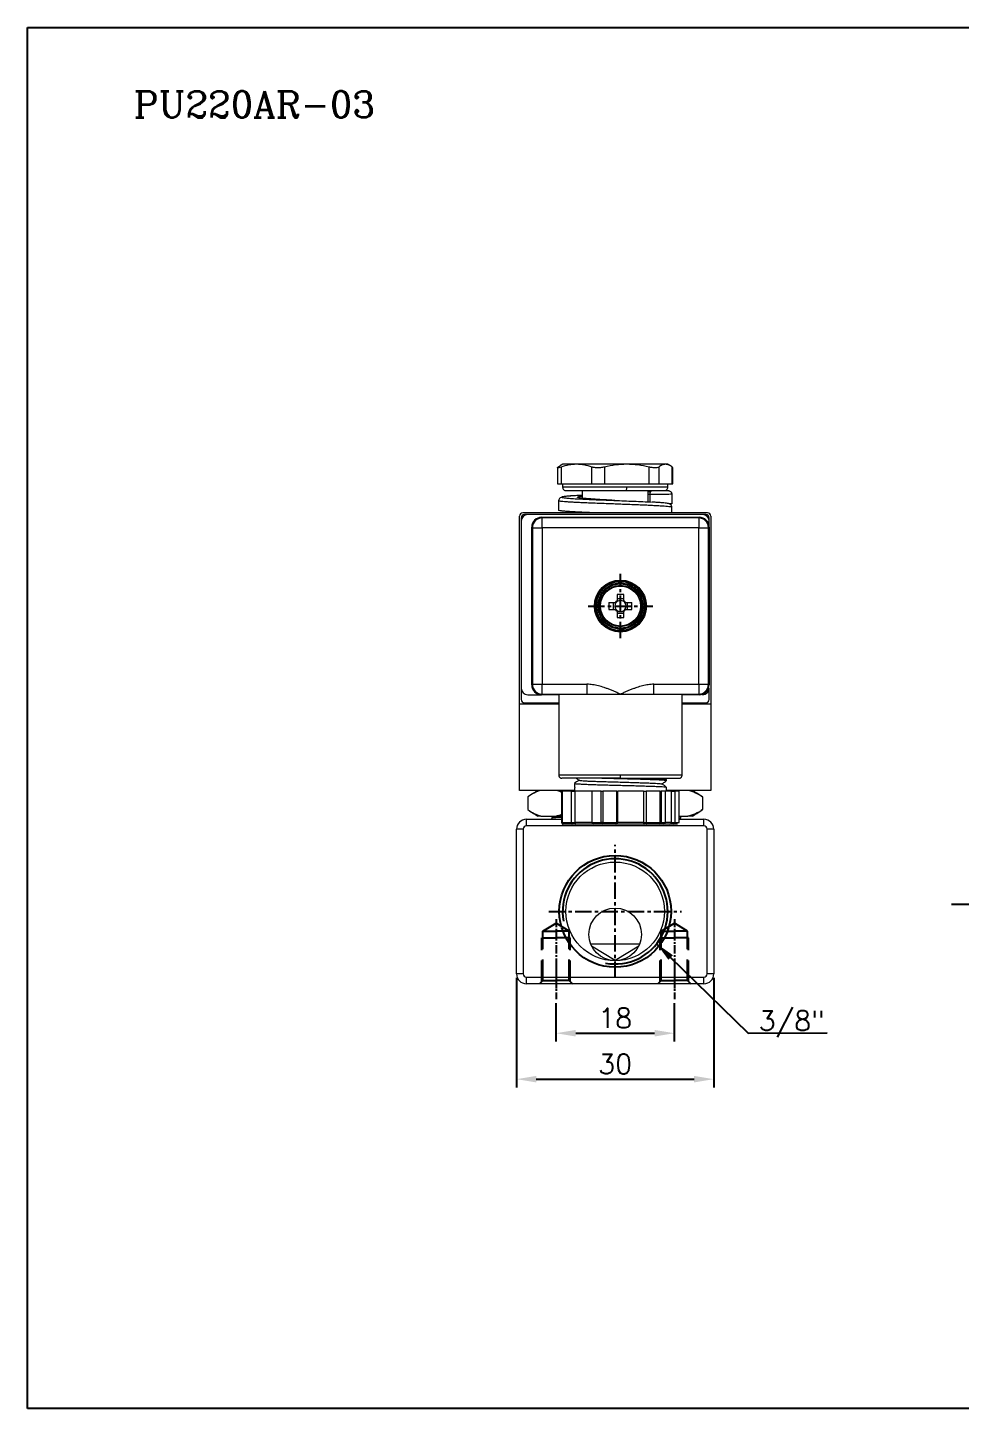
# Model space of a CAD drawing. Extents: x 43 to 657, y -277 to 163.
# Drawn here: x 43 to 184.9, y -277.1 to -67.1 of the extents above; entities that cross this region are included whole.
import ezdxf

# ---------------------------------------------------------------- set-up
doc = ezdxf.new("R2010")
doc.units = 0
doc.linetypes.add('CENTERX2', pattern=[4, 2.5, -0.5, 0.5, -0.5])
doc.linetypes.add('HIDDEN', pattern=[9.525, 6.35, -3.175])
doc.layers.get('0').update_dxf_attribs({"color": 254, "linetype": 'CONTINUOUS'})
doc.layers.get('Defpoints').update_dxf_attribs({"linetype": 'CONTINUOUS'})
for name, color, linetype in [('CENTER', 1, 'CENTERX2'), ('DIM', 6, 'CONTINUOUS'), ('HID', 3, 'HIDDEN'), ('LIN', 7, 'CONTINUOUS'), ('S', 5, 'HIDDEN')]:
    doc.layers.add(name, color=color, linetype=linetype)
doc.layers.add('框', color=2, linetype='CONTINUOUS', plot=False)
doc.styles.add('CHINA', font='romanc.shx', dxfattribs={"bigfont": 'chineset.shx'})
doc.styles.add('STYLE1', font='txt.shx', dxfattribs={"bigfont": 'chineset.shx'})
doc.dimstyles.new('S1', dxfattribs={"dimscale": 0, "dimtxt": 3, "dimasz": 3, "dimexe": 1.25, "dimexo": 0.625, "dimgap": 0.8, "dimtad": 1, "dimdsep": 46, "dimtxsty": 'STYLE1', "dimcen": 3, "dimclrd": 256, "dimclre": 256, "dimclrt": 4, "dimadec": 0, "dimazin": 0, "dimtfac": 1, "dimtmove": 0, "dimatfit": 3, "dimfxl": 0, "dimtolj": 1, "dimtzin": 0, "dimarcsym": 0})

# ---------------------------------------------------------------- blocks, each defined once
blk = doc.blocks.new('標準圖面說明')
at = {"layer": '框', "ltscale": 0.5}
for p, q in [((-377.02, 162.93), (-80.02, 162.93)), ((-377.02, -47.07), (-377.02, 162.93)), ((-80.02, -47.07), (-377.02, -47.07))]:
    blk.add_line(p, q, dxfattribs=at)
blk = doc.blocks.new('PU220AR-03')
at = {"color": 7, "linetype": 'Continuous', "lineweight": 15}
for p, q in [((81.13, 143.17), (81.13, 140.59)), ((83.49, 143.59), (81.36, 143.59)), ((91.13, 143.59), (83.49, 143.59)), ((85.84, 140.59), (85.84, 143.17)), ((87.75, 143.17), (87.75, 140.59)), ((97.02, 143.59), (91.13, 143.59)), ((94.52, 140.59), (94.52, 143.17)), ((95.99, 143.17), (95.99, 140.59)), ((97.38, 143.59), (97.02, 143.59)), ((98.05, 140.59), (98.05, 143.17)), ((80.6, 140.59), (81.13, 140.59)), ((81.13, 140.59), (85.84, 140.59)), ((91.13, 140.09), (81.37, 140.09)), ((85.84, 140.59), (87.75, 140.59)), ((87.75, 140.59), (94.52, 140.59)), ((97.37, 140.09), (91.13, 140.09)), ((94.52, 140.59), (95.99, 140.59)), ((94.62, 139.05), (94.62, 137.86)), ((95.99, 140.59), (98.05, 140.59)), ((97.97, 139.07), (97.97, 137.59)), ((98.05, 140.59), (98.14, 140.59)), ((97.97, 137.59), (97.57, 137.59)), ((97.97, 136.18), (97.97, 137.08)), ((74.82, 107.08), (74.82, 135.68)), ((75.07, 135.43), (75.07, 134.93)), ((75.07, 134.93), (75.07, 109.53)), ((103.42, 136.18), (75.32, 136.18)), ((76.07, 135.93), (75.57, 135.93)), ((102.67, 135.93), (76.07, 135.93)), ((78.17, 135.53), (102.17, 135.53)), ((102.07, 135.43), (78.27, 135.43)), ((78.27, 133.93), (78.27, 135.43)), ((102.07, 135.43), (102.07, 133.93)), ((103.17, 135.93), (102.67, 135.93)), ((103.67, 134.93), (103.67, 135.43)), ((103.67, 134.03), (103.67, 134.93)), ((103.92, 135.68), (103.92, 107.08)), ((76.67, 110.03), (76.67, 134.03)), ((76.77, 133.93), (76.77, 110.13)), ((76.77, 133.93), (78.27, 133.93)), ((78.27, 133.93), (78.27, 110.13)), ((102.07, 133.93), (78.27, 133.93)), ((102.07, 110.13), (102.07, 133.93)), ((102.07, 133.93), (103.57, 133.93)), ((103.57, 110.13), (103.57, 133.93)), ((103.67, 134.03), (103.67, 110.03)), ((89.37, 122.54), (88.43, 122.54)), ((89.08, 122.54), (89.08, 121.51)), ((89.66, 123.77), (89.66, 122.83)), ((90.69, 123.12), (89.66, 123.12)), ((90.69, 122.83), (90.69, 123.77)), ((91.92, 122.54), (90.97, 122.54)), ((91.26, 121.51), (91.26, 122.54)), ((88.43, 121.51), (89.37, 121.51)), ((89.66, 121.23), (89.66, 120.28)), ((89.66, 120.94), (90.69, 120.94)), ((90.69, 120.28), (90.69, 121.23)), ((90.97, 121.51), (91.92, 121.51)), ((75.07, 109.53), (75.07, 107.83)), ((76.77, 110.13), (78.27, 110.13)), ((78.27, 110.13), (85.08, 110.13)), ((78.27, 108.63), (78.27, 110.13)), ((85.08, 110.13), (85.08, 108.63)), ((95.26, 110.13), (102.07, 110.13)), ((95.26, 108.63), (95.26, 110.13)), ((102.07, 110.13), (102.07, 108.63)), ((102.07, 110.13), (103.57, 110.13)), ((103.67, 107.83), (103.67, 109.53)), ((75.57, 107.33), (80.78, 107.33)), ((76.07, 108.53), (78.17, 108.53)), ((80.78, 108.53), (78.17, 108.53)), ((78.27, 108.63), (85.08, 108.63)), ((95.26, 108.63), (102.07, 108.63)), ((102.17, 108.53), (99.56, 108.53)), ((99.56, 107.33), (103.17, 107.33)), ((80.78, 107.08), (74.82, 107.08)), ((74.82, 93.98), (74.82, 107.08)), ((103.92, 107.08), (99.56, 107.08)), ((103.92, 107.08), (103.92, 93.98)), ((90.17, 96.33), (80.78, 96.33)), ((99.56, 96.33), (90.17, 96.33)), ((83.17, 93.98), (74.82, 93.98)), ((76.1, 93), (76.1, 91.07)), ((81.23, 93.85), (81.29, 93.85)), ((81.29, 93.85), (81.29, 89.1)), ((82.74, 93.85), (81.29, 93.85)), ((82.74, 89.1), (82.74, 93.85)), ((82.74, 93.85), (83.31, 93.85)), ((83.31, 89.1), (83.31, 93.85)), ((85.81, 93.85), (83.31, 93.85)), ((85.81, 93.85), (85.81, 89.1)), ((87.26, 93.85), (85.81, 93.85)), ((87.26, 89.1), (87.26, 93.85)), ((87.26, 93.85), (87.5, 93.85)), ((87.5, 93.85), (87.5, 89.1)), ((89.6, 93.85), (87.5, 93.85)), ((89.6, 89.1), (89.6, 93.85)), ((89.6, 93.85), (89.78, 93.85)), ((89.78, 89.1), (89.78, 93.85)), ((93.69, 93.85), (89.78, 93.85)), ((93.69, 93.85), (93.69, 89.1)), ((93.69, 93.85), (94.08, 93.85)), ((94.08, 93.85), (94.08, 89.1)), ((96.19, 93.85), (94.08, 93.85)), ((96.19, 89.1), (96.19, 93.85)), ((96.19, 93.85), (96.37, 93.85)), ((96.37, 93.85), (96.37, 89.1)), ((97.04, 93.85), (96.37, 93.85)), ((97.04, 89.1), (97.04, 93.85)), ((97.88, 93.85), (97.04, 93.85)), ((103.92, 93.98), (97.17, 93.98)), ((97.88, 93.85), (97.88, 89.1)), ((97.88, 93.85), (98.44, 93.85)), ((98.44, 93.85), (98.44, 89.1)), ((99.1, 93.85), (98.44, 93.85)), ((99.1, 89.1), (99.1, 93.85)), ((102.43, 93.16), (102.65, 93)), ((102.65, 93), (102.65, 91.07)), ((102.65, 91.07), (102.43, 90.91)), ((75.87, 88.59), (75.87, 89.59)), ((75.87, 89.59), (81.23, 89.59)), ((102.87, 88.59), (75.87, 88.59)), ((78.08, 90.09), (77.61, 90.09)), ((78.08, 90.09), (80.4, 90.09)), ((81.23, 90.09), (80.4, 90.09)), ((81.29, 89.1), (81.23, 89.1)), ((81.29, 89.1), (82.74, 89.1)), ((82.83, 88.85), (81.48, 88.85)), ((82.74, 89.1), (83.31, 89.1)), ((83.39, 88.85), (82.83, 88.85)), ((85.81, 89.1), (83.31, 89.1)), ((86.09, 88.85), (83.39, 88.85)), ((85.81, 89.1), (87.26, 89.1)), ((87.44, 88.85), (86.09, 88.85)), ((87.37, 89.1), (87.26, 89.1)), ((87.5, 89.1), (87.37, 89.1)), ((89.41, 88.85), (87.44, 88.85)), ((87.5, 89.1), (89.6, 89.1)), ((89.59, 88.85), (89.41, 88.85)), ((93.78, 88.85), (89.59, 88.85)), ((89.6, 89.1), (89.78, 89.1)), ((93.69, 89.1), (89.78, 89.1)), ((93.69, 89.1), (94.08, 89.1)), ((94.17, 88.85), (93.78, 88.85)), ((94.08, 89.1), (96.19, 89.1)), ((96.14, 88.85), (94.17, 88.85)), ((96.75, 88.85), (96.14, 88.85)), ((96.37, 89.1), (96.19, 89.1)), ((96.37, 89.1), (97.04, 89.1)), ((97.68, 88.85), (96.75, 88.85)), ((97.88, 89.1), (97.04, 89.1)), ((98.25, 88.85), (97.68, 88.85)), ((97.88, 89.1), (98.44, 89.1)), ((98.86, 88.85), (98.25, 88.85)), ((98.44, 89.1), (99.1, 89.1)), ((99.1, 90.09), (100.44, 90.09)), ((99.1, 89.59), (102.87, 89.59)), ((101.13, 90.09), (100.44, 90.09)), ((102.87, 88.59), (102.87, 89.59)), ((74.37, 66.09), (74.37, 88.09)), ((75.37, 88.09), (74.37, 88.09)), ((75.37, 88.09), (75.37, 66.09)), ((103.37, 66.09), (103.37, 88.09)), ((104.37, 88.09), (103.37, 88.09)), ((104.37, 88.09), (104.37, 66.09)), ((93.08, 70.59), (85.66, 70.59)), ((85.77, 70.35), (89.37, 68.19)), ((89.37, 68.19), (92.97, 70.35)), ((75.37, 66.09), (74.37, 66.09)), ((75.87, 64.59), (75.87, 65.59)), ((75.87, 65.59), (102.87, 65.59)), ((102.87, 64.59), (102.87, 65.59)), ((104.37, 66.09), (103.37, 66.09)), ((102.87, 64.59), (75.87, 64.59))]:
    blk.add_line(p, q, dxfattribs=at)
at = {"color": 7, "linetype": 'Continuous', "lineweight": 15, "flags": 128}
blk.add_lwpolyline([(97.87, 93.98), (97.59, 93.91), (97.4, 93.85)], dxfattribs=at)
at = {"color": 7, "linetype": 'Continuous', "lineweight": 15}
for centre, radius in [((90.17, 122.03), 3.95), ((90.17, 122.03), 3.15), ((90.17, 122.03), 3.04), ((89.37, 75.59), 7.5), ((89.37, 72.09), 4)]:
    blk.add_circle(centre, radius, dxfattribs=at)
for centre, radius, start, end in [((75.32, 135.68), 0.5, 90, 180), ((76.07, 134.93), 1, 90, 180), ((75.57, 135.43), 0.5, 90, 180), ((78.17, 134.03), 1.5, 90, 180), ((78.27, 133.93), 1.5, 90, 180), ((102.07, 133.93), 1.5, 0, 90), ((102.17, 134.03), 1.5, 0, 90), ((102.67, 134.93), 1, 0, 90), ((103.17, 135.43), 0.5, 0, 90), ((103.42, 135.68), 0.5, 360, 90), ((90.17, 122.03), 3.9, 90, 270), ((90.17, 122.03), 3.81, 90, 270), ((90.17, 122.03), 3.69, 90, 270), ((90.17, 122.03), 3.9, 270, 90), ((90.17, 122.03), 3.81, 270, 90), ((90.17, 122.03), 3.69, 270, 90), ((105.78, 122.03), 17.36, 178.3004, 181.6996), ((90.17, 122.03), 0.851, 142.7589, 217.2411), ((90.17, 122.03), 0.954, 122.6726, 147.3274), ((90.17, 122.03), 0.851, 127.2411, 142.7589), ((90.17, 106.42), 17.36, 88.3004, 91.6996), ((90.17, 122.03), 0.851, 52.7589, 127.2411), ((90.17, 122.03), 0.954, 32.6726, 57.3274), ((90.17, 122.03), 0.851, 37.2411, 52.7589), ((90.17, 122.03), 0.851, 322.7589, 37.2411), ((74.56, 122.03), 17.36, 358.3004, 1.6996), ((90.17, 122.03), 0.954, 212.6726, 237.3274), ((90.17, 122.03), 0.851, 217.2411, 232.7589), ((90.17, 122.03), 0.851, 232.7589, 307.2411), ((90.17, 137.64), 17.36, 268.3004, 271.6996), ((90.17, 122.03), 0.954, 302.6726, 327.3274), ((90.17, 122.03), 0.851, 307.2411, 322.7589), ((76.07, 109.53), 1, 180, 270), ((78.17, 110.03), 1.5, 180, 270), ((78.27, 110.13), 1.5, 180, 270), ((102.07, 110.13), 1.5, 270, 0), ((102.17, 110.03), 1.5, 270, 360), ((102.67, 109.53), 1, 270, 0), ((75.57, 107.83), 0.5, 180, 270), ((103.17, 107.83), 0.5, 270, 0), ((79.61, 88.37), 5.82, 105.21, 127.1413), ((89.37, 73.98), 23.2, 120.4503, 124.2536), ((79.09, 88.94), 5.21, 65.7438, 75.3863), ((98.85, 87.4), 6.77, 55.8564, 76.3711), ((89.37, 73.98), 23.2, 55.7464, 59.5497), ((79.61, 95.7), 5.82, 232.8587, 254.79), ((89.37, 110.09), 23.2, 235.7464, 239.5497), ((79.09, 95.13), 5.21, 284.6137, 294.2562), ((98.85, 96.67), 6.77, 283.6289, 304.1436), ((89.37, 110.09), 23.2, 300.4503, 304.2536), ((75.87, 88.09), 1.5, 90, 180), ((75.87, 88.09), 0.5, 90, 180), ((81.49, 89.09), 0.244, 178.6189, 268.5489), ((81.52, 89.07), 0.225, 172.8225, 260.3011), ((87.48, 89.07), 0.225, 172.8225, 260.3011), ((87.16, 89.04), 0.342, 326.2105, 10.0569), ((95.85, 89.04), 0.342, 326.2105, 10.0569), ((96.13, 89.09), 0.244, 271.4511, 1.3811), ((102.87, 88.09), 1.5, 0, 90), ((102.87, 88.09), 0.5, 0, 90), ((75.87, 66.09), 1.5, 180, 270), ((75.87, 66.09), 0.5, 180, 270), ((102.87, 66.09), 0.5, 270, 0), ((102.87, 66.09), 1.5, 270, 0)]:
    blk.add_arc(centre, radius, start, end, dxfattribs=at)
for centre, major_axis, ratio, start_param, end_param in [((90.17, 90.04), (6.96, -4.79), 0.14731, 3.242628, 3.381752), ((90.17, 98.86), (6.96, 4.79), 0.14731, 2.901433, 3.040558), ((82.83, 89.1), (0, 0.25), 0.354343, 1.570796, 3.141593), ((83.39, 89.1), (0, 0.25), 0.354343, 1.570796, 3.141593), ((86.09, 89.1), (0.282, 0), 0.8858, 3.141593, 4.712389), ((89.41, 89.1), (0, 0.25), 0.77458, 3.141593, 4.712389), ((89.59, 89.1), (0, 0.25), 0.77458, 3.141593, 4.712389), ((93.78, 89.1), (0, 0.25), 0.354343, 1.570796, 3.141593), ((94.17, 89.1), (0, 0.25), 0.354343, 1.570796, 3.141593), ((96.75, 89.1), (0.282, 0), 0.8858, 4.712389, 6.283185), ((97.68, 89.1), (0, 0.25), 0.77458, 3.141593, 4.712389), ((98.25, 89.1), (0, 0.25), 0.77458, 3.141593, 4.712389)]:
    blk.add_ellipse(centre, major_axis=major_axis, ratio=ratio, start_param=start_param, end_param=end_param, dxfattribs=at)
for points, knots in [([(81.13, 143.17), (81.01, 143.13), (80.75, 143.05), (80.59, 143.04), (80.6, 143.09), (80.67, 143.15), (80.69, 143.17)], [0, 0, 0, 0, 0.298001, 0.596359, 0.888404, 1, 1, 1, 1]), ([(83.49, 143.59), (83.09, 143.57), (82.3, 143.53), (81.52, 143.29), (81.13, 143.17)], [0, 0, 0, 0, 0.496597, 1, 1, 1, 1]), ([(85.84, 143.17), (85.45, 143.29), (84.68, 143.53), (83.88, 143.57), (83.49, 143.59)], [0, 0, 0, 0, 0.496963, 1, 1, 1, 1]), ([(87.75, 143.17), (87.54, 143.13), (87.13, 143.05), (86.51, 143.04), (86.09, 143.09), (85.89, 143.15), (85.84, 143.17)], [0, 0, 0, 0, 0.298001, 0.596359, 0.888404, 1, 1, 1, 1]), ([(91.13, 143.59), (90.57, 143.57), (89.43, 143.53), (88.31, 143.29), (87.75, 143.17)], [0, 0, 0, 0, 0.496597, 1, 1, 1, 1]), ([(94.52, 143.17), (93.97, 143.29), (92.85, 143.53), (91.71, 143.57), (91.13, 143.59)], [0, 0, 0, 0, 0.496963, 1, 1, 1, 1]), ([(95.99, 143.17), (95.91, 143.13), (95.75, 143.05), (95.3, 143.04), (94.86, 143.09), (94.59, 143.15), (94.52, 143.17)], [0, 0, 0, 0, 0.298001, 0.596359, 0.888404, 1, 1, 1, 1]), ([(97.02, 143.59), (96.85, 143.57), (96.5, 143.53), (96.16, 143.29), (95.99, 143.17)], [0, 0, 0, 0, 0.496597, 1, 1, 1, 1]), ([(98.05, 143.17), (97.88, 143.29), (97.54, 143.53), (97.2, 143.57), (97.02, 143.59)], [0, 0, 0, 0, 0.496963, 1, 1, 1, 1]), ([(98.12, 143.08), (98.12, 143.09), (98.13, 143.11), (98.07, 143.15), (98.05, 143.17)], [0, 0, 0, 0, 0.614651, 1, 1, 1, 1]), ([(84.37, 138.87), (84.2, 138.86), (83.78, 138.84), (83.17, 138.8), (82.56, 138.76), (82.05, 138.72), (81.62, 138.67), (81.28, 138.6), (81.01, 138.49), (80.81, 138.32), (80.79, 138.16), (80.77, 138.08)], [0, 0, 0, 0, 0.085406, 0.208757, 0.339169, 0.471245, 0.594863, 0.709648, 0.814889, 0.911711, 1, 1, 1, 1]), ([(84.37, 138.87), (84.09, 138.86), (83.39, 138.82), (82.54, 138.77), (81.81, 138.71), (81.37, 138.65), (81.22, 138.59), (81.38, 138.52), (81.83, 138.46), (82.55, 138.4), (83.53, 138.34), (84.73, 138.28), (86.1, 138.22), (87.58, 138.16), (88.7, 138.11), (89.29, 138.09), (89.36, 138.09)], [0, 0, 0, 0, 0.054494, 0.132592, 0.21025, 0.288264, 0.3661, 0.443835, 0.521749, 0.599441, 0.677526, 0.755142, 0.833211, 0.910959, 0.988858, 1, 1, 1, 1]), ([(81.37, 140.09), (81.38, 140.02), (81.39, 139.89), (81.51, 139.72), (81.68, 139.61), (81.81, 139.59), (81.87, 139.59)], [0, 0, 0, 0, 0.241189, 0.500616, 0.759733, 1, 1, 1, 1]), ([(81.87, 139.59), (81.88, 139.59), (81.88, 139.59), (82.04, 139.59), (82.3, 139.59), (82.67, 139.59), (83.13, 139.59), (83.67, 139.59), (84.28, 139.59), (84.92, 139.59), (85.6, 139.59), (86.35, 139.59), (87.17, 139.59), (88.05, 139.59), (88.88, 139.59), (89.65, 139.59), (90.36, 139.59), (90.8, 139.59), (91.02, 139.59)], [0, 0, 0, 0, 0.068074, 0.136678, 0.205282, 0.273356, 0.339667, 0.40594, 0.4685, 0.531022, 0.588688, 0.646314, 0.71588, 0.781816, 0.844, 0.899213, 0.951208, 1, 1, 1, 1]), ([(89.3, 138.09), (89.25, 138.09), (88.84, 138.12), (88.07, 138.16), (87.02, 138.22), (86.06, 138.28), (85.22, 138.34), (84.53, 138.4), (84.02, 138.46), (83.7, 138.52), (83.59, 138.58), (83.69, 138.64), (83.95, 138.7), (84.25, 138.73), (84.37, 138.75)], [0, 0, 0, 0, 0.0113373, 0.1038453, 0.1960488, 0.2886972, 0.3807949, 0.4734631, 0.5656636, 0.658132, 0.7503501, 0.8427579, 0.9353243, 1, 1, 1, 1]), ([(91.02, 139.59), (91.04, 139.59), (91.07, 139.61), (91.11, 139.75), (91.13, 139.92), (91.13, 140.03), (91.13, 140.09)], [0, 0, 0, 0, 0.270261, 0.562429, 0.789736, 1, 1, 1, 1]), ([(91.02, 139.59), (91.24, 139.59), (91.68, 139.59), (92.35, 139.59), (93.04, 139.59), (93.75, 139.59), (94.45, 139.59), (95.06, 139.59), (95.57, 139.59), (95.99, 139.59), (96.35, 139.59), (96.62, 139.59), (96.81, 139.59), (96.85, 139.59), (96.87, 139.59)], [0, 0, 0, 0, 0.06717, 0.138748, 0.214686, 0.300309, 0.391049, 0.486739, 0.566097, 0.645402, 0.731497, 0.81754, 0.908797, 1, 1, 1, 1]), ([(94.78, 139.45), (94.78, 139.45), (94.78, 139.45), (94.69, 139.43), (94.47, 139.41), (94.37, 139.4)], [0, 0, 0, 0, 0.225208, 0.634387, 1, 1, 1, 1]), ([(94.37, 138.99), (94.42, 139), (94.59, 139.03), (94.61, 139.06), (94.62, 139.08)], [0, 0, 0, 0, 0.309196, 1, 1, 1, 1]), ([(94.99, 139.55), (94.97, 139.55), (94.9, 139.53), (94.8, 139.48), (94.72, 139.39), (94.67, 139.3), (94.63, 139.2), (94.62, 139.12), (94.62, 139.08)], [0, 0, 0, 0, 0.115018, 0.408901, 0.56722, 0.704632, 0.85725, 1, 1, 1, 1]), ([(96.87, 139.59), (96.93, 139.59), (97.06, 139.61), (97.23, 139.72), (97.35, 139.89), (97.37, 140.02), (97.37, 140.09)], [0, 0, 0, 0, 0.240267, 0.499384, 0.758811, 1, 1, 1, 1]), ([(97.55, 139.55), (97.57, 139.55), (97.65, 139.54), (97.76, 139.49), (97.86, 139.4), (97.92, 139.31), (97.96, 139.21), (97.97, 139.13), (97.97, 139.09)], [0, 0, 0, 0, 0.1163712, 0.4098551, 0.5687562, 0.7051454, 0.8586361, 1, 1, 1, 1]), ([(80.77, 138.09), (80.77, 138.09), (80.75, 138.07), (80.83, 138.04), (81.04, 138), (81.41, 137.96), (81.9, 137.92), (82.53, 137.88), (83.28, 137.84), (84.13, 137.79), (85.07, 137.75), (86.08, 137.71), (87.15, 137.67), (88.26, 137.63), (89.38, 137.59), (90.51, 137.54), (91.62, 137.5), (92.69, 137.46), (93.7, 137.42), (94.64, 137.38), (95.48, 137.33), (96.23, 137.29), (96.85, 137.25), (97.35, 137.21), (97.72, 137.17), (97.91, 137.13), (97.95, 137.1), (97.97, 137.08)], [0, 0, 0, 0, 0.000082, 0.041808, 0.083286, 0.125145, 0.166772, 0.208411, 0.250284, 0.291826, 0.333641, 0.375339, 0.416923, 0.458821, 0.500379, 0.54213, 0.583904, 0.625456, 0.66735, 0.708937, 0.750605, 0.79246, 0.834026, 0.875805, 0.917508, 0.95943, 1, 1, 1, 1]), ([(86.89, 136.18), (86.83, 136.18), (86.34, 136.2), (85.46, 136.24), (84.3, 136.29), (83.27, 136.34), (82.39, 136.39), (81.68, 136.44), (81.16, 136.49), (80.83, 136.54), (80.79, 136.57), (80.77, 136.59)], [0, 0, 0, 0, 0.015974, 0.139042, 0.262058, 0.385018, 0.507976, 0.63099, 0.754057, 0.877073, 1, 1, 1, 1]), ([(86.61, 138.24), (86.61, 138.24), (86.24, 138.26), (85.75, 138.29), (85.15, 138.34), (84.74, 138.38), (84.39, 138.41), (84.18, 138.43), (84.08, 138.44), (84.08, 138.41), (84.08, 138.41)], [0, 0, 0, 0, 0.001365, 0.262384, 0.403282, 0.551975, 0.702605, 0.842996, 0.971408, 1, 1, 1, 1]), ([(89.36, 138.09), (89.81, 138.07), (90.77, 138.03), (92.21, 137.97), (93.63, 137.91), (94.44, 137.87), (94.84, 137.85)], [0, 0, 0, 0, 0.222483, 0.481374, 0.741451, 1, 1, 1, 1]), ([(97.72, 137.52), (97.71, 137.53), (97.68, 137.55), (97.59, 137.59), (97.36, 137.64), (97, 137.68), (96.51, 137.73), (95.93, 137.78), (95.4, 137.81), (95.07, 137.83), (94.95, 137.84)], [0, 0, 0, 0, 0.0417614, 0.1788272, 0.3231923, 0.474294, 0.6328344, 0.7971855, 0.925808, 1, 1, 1, 1]), ([(97.72, 137.51), (97.77, 137.52), (97.93, 137.55), (97.96, 137.57), (97.97, 137.59)], [0, 0, 0, 0, 0.315913, 1, 1, 1, 1]), ([(97.97, 137.1), (97.97, 137.14), (97.96, 137.22), (97.9, 137.36), (97.81, 137.47), (97.74, 137.5), (97.72, 137.51)], [0, 0, 0, 0, 0.202038, 0.423196, 0.844858, 1, 1, 1, 1]), ([(90.17, 125.5), (90.06, 125.5), (89.84, 125.49), (89.52, 125.45), (89.18, 125.36), (88.82, 125.24), (88.44, 125.05), (88.1, 124.83), (87.8, 124.58), (87.54, 124.31), (87.31, 124.01), (87.1, 123.66), (86.92, 123.29), (86.75, 122.75), (86.66, 122.03), (86.75, 121.31), (86.92, 120.77), (87.1, 120.4), (87.31, 120.05), (87.54, 119.75), (87.8, 119.48), (88.1, 119.23), (88.44, 119.01), (88.82, 118.82), (89.38, 118.62), (89.84, 118.58), (90.17, 118.56)], [0, 0, 0, 0, 0.030189, 0.060233, 0.090403, 0.126426, 0.164635, 0.204959, 0.23834, 0.27177, 0.307988, 0.344254, 0.382645, 0.421085, 0.500136, 0.579186, 0.617577, 0.656017, 0.692235, 0.728501, 0.761882, 0.795312, 0.835594, 0.873803, 0.909869, 1, 1, 1, 1]), ([(90.17, 125.35), (89.86, 125.33), (89.35, 125.29), (88.69, 125.02), (88.25, 124.75), (87.91, 124.47), (87.66, 124.21), (87.43, 123.92), (87.23, 123.59), (87.07, 123.23), (86.9, 122.71), (86.82, 122.03), (86.92, 121.21), (87.16, 120.58), (87.43, 120.14), (87.66, 119.85), (87.91, 119.59), (88.25, 119.31), (88.69, 119.04), (89.16, 118.85), (89.55, 118.76), (89.86, 118.72), (90.07, 118.71), (90.17, 118.71)], [0, 0, 0, 0, 0.09016, 0.144222, 0.204665, 0.238106, 0.271497, 0.307776, 0.344004, 0.382457, 0.420859, 0.499935, 0.57901, 0.655725, 0.692003, 0.728232, 0.761673, 0.795064, 0.855507, 0.909569, 0.939747, 0.969801, 1, 1, 1, 1]), ([(90.17, 125.93), (90.17, 125.92), (90.17, 125.91), (90.17, 125.86), (90.17, 125.84)], [0, 0, 0, 0, 0.56, 1, 1, 1, 1]), ([(90.17, 125.71), (90.17, 125.7), (90.17, 125.67), (90.17, 125.62), (90.17, 125.56), (90.17, 125.52), (90.17, 125.5)], [0, 0, 0, 0, 0.2475749, 0.5, 0.7524251, 1, 1, 1, 1]), ([(90.17, 118.56), (90.28, 118.56), (90.5, 118.56), (90.83, 118.61), (91.17, 118.69), (91.52, 118.82), (91.9, 119.01), (92.24, 119.23), (92.54, 119.48), (92.8, 119.75), (93.04, 120.05), (93.25, 120.4), (93.42, 120.77), (93.59, 121.31), (93.68, 122.03), (93.59, 122.75), (93.42, 123.29), (93.25, 123.66), (93.04, 124.01), (92.8, 124.31), (92.54, 124.58), (92.24, 124.83), (91.9, 125.05), (91.53, 125.24), (90.96, 125.44), (90.5, 125.48), (90.17, 125.5)], [0, 0, 0, 0, 0.030189, 0.060233, 0.090403, 0.126426, 0.164635, 0.204959, 0.23834, 0.27177, 0.307988, 0.344254, 0.382645, 0.421085, 0.500136, 0.579186, 0.617577, 0.656017, 0.692235, 0.728501, 0.761882, 0.795312, 0.835594, 0.873803, 0.909869, 1, 1, 1, 1]), ([(90.17, 125.35), (90.17, 125.31), (90.17, 125.23), (90.17, 125.17), (90.17, 125.14)], [0, 0, 0, 0, 0.56, 1, 1, 1, 1]), ([(90.17, 118.71), (90.49, 118.73), (90.99, 118.77), (91.66, 119.04), (92.1, 119.31), (92.44, 119.59), (92.69, 119.85), (92.91, 120.14), (93.11, 120.47), (93.28, 120.83), (93.44, 121.34), (93.53, 122.03), (93.43, 122.85), (93.18, 123.48), (92.91, 123.92), (92.69, 124.21), (92.44, 124.47), (92.1, 124.75), (91.66, 125.02), (91.18, 125.2), (90.8, 125.3), (90.49, 125.34), (90.28, 125.35), (90.17, 125.35)], [0, 0, 0, 0, 0.09016, 0.144222, 0.204665, 0.238106, 0.271497, 0.307776, 0.344004, 0.382457, 0.420859, 0.499935, 0.57901, 0.655725, 0.692003, 0.728232, 0.761673, 0.795064, 0.855507, 0.909569, 0.939747, 0.969801, 1, 1, 1, 1]), ([(89.49, 122.54), (89.46, 122.54), (89.41, 122.54), (89.37, 122.54), (89.37, 122.54)], [0, 0, 0, 0, 0.886174, 1, 1, 1, 1]), ([(89.66, 122.83), (89.66, 122.83), (89.66, 122.79), (89.66, 122.74), (89.66, 122.71)], [0, 0, 0, 0, 0.1138264, 1, 1, 1, 1]), ([(90.69, 122.71), (90.69, 122.74), (90.69, 122.79), (90.69, 122.83), (90.69, 122.83)], [0, 0, 0, 0, 0.886174, 1, 1, 1, 1]), ([(90.97, 122.54), (90.97, 122.54), (90.93, 122.54), (90.89, 122.54), (90.85, 122.54)], [0, 0, 0, 0, 0.113826, 1, 1, 1, 1]), ([(89.37, 121.51), (89.37, 121.51), (89.41, 121.51), (89.46, 121.51), (89.49, 121.51)], [0, 0, 0, 0, 0.113826, 1, 1, 1, 1]), ([(89.66, 121.35), (89.66, 121.31), (89.66, 121.27), (89.66, 121.23), (89.66, 121.23)], [0, 0, 0, 0, 0.8861736, 1, 1, 1, 1]), ([(90.69, 121.23), (90.69, 121.23), (90.69, 121.27), (90.69, 121.31), (90.69, 121.35)], [0, 0, 0, 0, 0.113826, 1, 1, 1, 1]), ([(90.85, 121.51), (90.89, 121.51), (90.93, 121.51), (90.97, 121.51), (90.97, 121.51)], [0, 0, 0, 0, 0.886174, 1, 1, 1, 1]), ([(90.17, 118.92), (90.17, 118.88), (90.17, 118.82), (90.17, 118.74), (90.17, 118.71)], [0, 0, 0, 0, 0.56, 1, 1, 1, 1]), ([(90.17, 118.56), (90.17, 118.54), (90.17, 118.5), (90.17, 118.44), (90.17, 118.39), (90.17, 118.36), (90.17, 118.34)], [0, 0, 0, 0, 0.247575, 0.5, 0.752425, 1, 1, 1, 1]), ([(90.17, 118.22), (90.17, 118.19), (90.17, 118.14), (90.17, 118.13), (90.17, 118.13)], [0, 0, 0, 0, 0.56, 1, 1, 1, 1]), ([(90.17, 108.63), (90, 108.71), (89.66, 108.85), (89.16, 109.06), (88.67, 109.27), (88.18, 109.46), (87.56, 109.68), (86.83, 109.9), (85.95, 110.09), (85.37, 110.12), (85.08, 110.13)], [0, 0, 0, 0, 0.106951, 0.203655, 0.305314, 0.407903, 0.500632, 0.671768, 0.838149, 1, 1, 1, 1]), ([(95.26, 110.13), (94.97, 110.12), (94.39, 110.09), (93.52, 109.9), (92.78, 109.68), (92.17, 109.46), (91.67, 109.27), (91.18, 109.06), (90.68, 108.85), (90.35, 108.71), (90.17, 108.63)], [0, 0, 0, 0, 0.1618889, 0.3283228, 0.4993682, 0.5921925, 0.6947496, 0.7964402, 0.8930933, 1, 1, 1, 1]), ([(80.78, 96.33), (80.79, 96.27), (80.8, 96.17), (80.86, 96.05), (80.93, 95.97), (81.01, 95.91), (81.12, 95.85), (81.22, 95.84), (81.28, 95.83)], [0, 0, 0, 0, 0.239457, 0.368361, 0.5, 0.631639, 0.760543, 1, 1, 1, 1]), ([(90.17, 95.83), (89.97, 95.83), (89.58, 95.83), (88.97, 95.83), (88.33, 95.83), (87.65, 95.83), (86.96, 95.83), (86.25, 95.83), (85.53, 95.83), (84.89, 95.83), (84.35, 95.83), (83.89, 95.83), (83.38, 95.83), (82.84, 95.83), (82.3, 95.83), (81.86, 95.83), (81.54, 95.83), (81.32, 95.83), (81.3, 95.83), (81.28, 95.83)], [0, 0, 0, 0, 0.0423971, 0.0847766, 0.1327226, 0.1807054, 0.2347436, 0.2888183, 0.3492506, 0.4097197, 0.4542602, 0.4987082, 0.5432822, 0.6156972, 0.6881498, 0.7640604, 0.8417029, 0.9205447, 1, 1, 1, 1]), ([(83.87, 95.54), (83.74, 95.46), (83.52, 95.3), (83.29, 95.14), (83.19, 95.07)], [0, 0, 0, 0, 0.558199, 1, 1, 1, 1]), ([(83.2, 95.05), (83.19, 95.05), (83.18, 95.03), (83.36, 95.01), (83.74, 94.98), (84.31, 94.95), (85.04, 94.92), (85.93, 94.88), (86.93, 94.85), (87.95, 94.82), (88.95, 94.8), (89.98, 94.77), (91.09, 94.74), (92.25, 94.71), (93.35, 94.68), (94.35, 94.65), (95.25, 94.62), (95.99, 94.59), (96.58, 94.56), (96.96, 94.53), (97.15, 94.5), (97.15, 94.49), (97.14, 94.49)], [0, 0, 0, 0, 0.025833, 0.079434, 0.13459, 0.188191, 0.243348, 0.296949, 0.352105, 0.405689, 0.449667, 0.494489, 0.54809, 0.603246, 0.656848, 0.712004, 0.765606, 0.820761, 0.874363, 0.929519, 0.983121, 1, 1, 1, 1]), ([(83.46, 95.83), (83.47, 95.82), (83.61, 95.72), (83.75, 95.62), (83.88, 95.53)], [0, 0, 0, 0, 0.084792, 1, 1, 1, 1]), ([(83.89, 95.53), (83.91, 95.53), (83.97, 95.51), (84.28, 95.48), (84.75, 95.44), (85.38, 95.41), (86.15, 95.38), (87.04, 95.35), (88.01, 95.32), (89.04, 95.29), (90.11, 95.26), (91.18, 95.23), (92.22, 95.2), (93.2, 95.16), (94.1, 95.13), (94.88, 95.1), (95.53, 95.07), (96.02, 95.04), (96.33, 95.01), (96.47, 94.99), (96.46, 94.98), (96.46, 94.98)], [0, 0, 0, 0, 0.05098, 0.106589, 0.162186, 0.217808, 0.273427, 0.32903, 0.384631, 0.440248, 0.495873, 0.551471, 0.607077, 0.662696, 0.718314, 0.773914, 0.829518, 0.885147, 0.940756, 0.996356, 1, 1, 1, 1]), ([(97.16, 95.46), (97.16, 95.46), (97.19, 95.47), (97.06, 95.49), (96.75, 95.53), (96.23, 95.56), (95.55, 95.59), (94.71, 95.62), (93.74, 95.65), (92.67, 95.68), (91.54, 95.71), (90.35, 95.74), (89.17, 95.77), (88.09, 95.8), (87.41, 95.82), (87.13, 95.83), (87.12, 95.83)], [0, 0, 0, 0, 0.013516, 0.095763, 0.180397, 0.262644, 0.347277, 0.429525, 0.514158, 0.596405, 0.681037, 0.763285, 0.847918, 0.930943, 0.998032, 1, 1, 1, 1]), ([(90.17, 95.83), (90.17, 95.84), (90.17, 95.86), (90.17, 95.99), (90.17, 96.16), (90.17, 96.27), (90.17, 96.33)], [0, 0, 0, 0, 0.270261, 0.562429, 0.789736, 1, 1, 1, 1]), ([(90.17, 95.83), (90.43, 95.83), (90.98, 95.83), (91.81, 95.83), (92.7, 95.83), (93.63, 95.83), (94.59, 95.83), (95.38, 95.83), (95.99, 95.83), (96.45, 95.83), (96.96, 95.83), (97.51, 95.83), (98.04, 95.83), (98.48, 95.83), (98.81, 95.83), (99.02, 95.83), (99.05, 95.83), (99.06, 95.83)], [0, 0, 0, 0, 0.05653, 0.116775, 0.180692, 0.252754, 0.329126, 0.409667, 0.454245, 0.498697, 0.543241, 0.6157, 0.688122, 0.764039, 0.841689, 0.920538, 1, 1, 1, 1]), ([(93.36, 95.83), (93.69, 95.82), (94.37, 95.8), (95.25, 95.77), (95.99, 95.74), (96.58, 95.71), (96.96, 95.68), (97.15, 95.65), (97.15, 95.64), (97.14, 95.64)], [0, 0, 0, 0, 0.156625, 0.313458, 0.474839, 0.631672, 0.793053, 0.949886, 1, 1, 1, 1]), ([(97.15, 94.5), (97.05, 94.57), (96.82, 94.73), (96.59, 94.89), (96.47, 94.98)], [0, 0, 0, 0, 0.436143, 1, 1, 1, 1]), ([(96.48, 94.97), (96.6, 95.06), (96.83, 95.21), (97.05, 95.37), (97.15, 95.44)], [0, 0, 0, 0, 0.55511, 1, 1, 1, 1]), ([(99.06, 95.83), (99.12, 95.84), (99.22, 95.85), (99.34, 95.91), (99.42, 95.97), (99.48, 96.05), (99.54, 96.17), (99.55, 96.27), (99.56, 96.33)], [0, 0, 0, 0, 0.239457, 0.368361, 0.5, 0.631639, 0.760543, 1, 1, 1, 1]), ([(79.87, 89.84), (79.79, 89.76), (79.7, 89.68), (79.62, 89.59), (79.62, 89.59)], [0, 0, 0, 0, 0.9706879, 1, 1, 1, 1]), ([(79.88, 89.84), (79.9, 89.85), (79.95, 89.86), (80.31, 89.89), (80.74, 89.91), (81.12, 89.92), (81.23, 89.93)], [0, 0, 0, 0, 0.267302, 0.571249, 0.877112, 1, 1, 1, 1]), ([(81.23, 89.1), (81.23, 89.07), (81.24, 89.02), (81.27, 88.96), (81.3, 88.92), (81.34, 88.89), (81.4, 88.86), (81.45, 88.85), (81.48, 88.85)], [0, 0, 0, 0, 0.239502, 0.368417, 0.500059, 0.631693, 0.760583, 1, 1, 1, 1]), ([(87.37, 89.1), (87.37, 89.07), (87.37, 88.99), (87.39, 88.91), (87.42, 88.86), (87.44, 88.85), (87.44, 88.85)], [0, 0, 0, 0, 0.2702613, 0.5624294, 0.7897364, 1, 1, 1, 1]), ([(99.1, 89.79), (99.16, 89.8), (99.34, 89.81), (99.36, 89.82), (99.37, 89.83)], [0, 0, 0, 0, 0.293364, 1, 1, 1, 1])]:
    blk.add_open_spline(points, degree=3, knots=knots, dxfattribs=at)
for points, degree in [([(80.6, 143.08), (80.6, 140.59)], 1), ([(80.69, 143.17), (80.98, 143.34)], 1), ([(81.36, 143.59), (80.97, 143.36)], 1), ([(97.77, 143.36), (97.38, 143.59)], 1), ([(98.14, 140.59), (98.14, 143.08)], 1), ([(81.37, 140.59), (81.37, 140.09)], 1), ([(84.37, 139.59), (84.37, 138.41)], 1), ([(94.37, 137.87), (94.37, 139.59)], 1), ([(94.62, 139.05), (94.62, 139.08)], 1), ([(94.62, 139.05), (97.97, 139.07)], 1), ([(97.55, 139.56), (94.99, 139.55)], 1), ([(97.37, 140.09), (97.37, 140.59)], 1), ([(97.97, 139.07), (97.97, 139.09)], 1), ([(80.77, 138.1), (80.77, 137.84), (80.77, 137.34), (80.77, 136.84), (80.77, 136.59)], 3), ([(97.97, 137.08), (97.97, 137.1)], 1), ([(84.37, 136.28), (84.37, 136.18)], 1), ([(80.78, 108.63), (80.78, 96.33)], 1), ([(85.08, 108.63), (85.47, 108.63), (86.24, 108.63), (87.51, 108.63), (88.83, 108.63), (89.72, 108.63), (90.17, 108.63)], 3), ([(90.17, 108.63), (90.62, 108.63), (91.52, 108.63), (92.83, 108.63), (94.1, 108.63), (94.88, 108.63), (95.26, 108.63)], 3), ([(99.56, 96.33), (99.56, 108.63)], 1), ([(83.17, 95.05), (83.17, 94.7)], 1), ([(97.15, 95.65), (96.89, 95.83)], 1), ([(97.17, 95.46), (97.17, 95.63)], 1), ([(81.23, 93.85), (81.23, 89.1)], 1), ([(83.17, 94.2), (83.17, 93.85)], 1), ([(97.17, 93.85), (97.17, 94.48)], 1), ([(79.63, 90.07), (79.87, 89.84)], 1), ([(99.13, 89.59), (99.37, 89.83)], 1), ([(99.37, 89.83), (99.37, 90.09)], 1)]:
    blk.add_open_spline(points, degree=degree, dxfattribs=at)
blk = doc.blocks.new('*D27')
at = {"layer": 'Defpoints', "color": 0, "ltscale": 0.5}
for p in [(123.35, -214.82), (141.35, -214.82), (141.35, -220.01)]:
    blk.add_point(p, dxfattribs=at)
at = {"layer": 'DIM', "lineweight": -2, "ltscale": 0.5}
for p, q in [((123.35, -215.44), (123.35, -221.26)), ((141.35, -215.44), (141.35, -221.26)), ((126.35, -220.01), (138.35, -220.01))]:
    blk.add_line(p, q, dxfattribs=at)
at = {"layer": 'DIM', "ltscale": 0.5}
for points in [[(126.35, -219.51), (126.35, -220.51), (123.35, -220.01)], [(138.35, -219.51), (138.35, -220.51), (141.35, -220.01)]]:
    blk.add_solid(points, dxfattribs=at)
at = {"layer": 'DIM', "color": 4, "ltscale": 0.5, "insert": (132.35, -217.71), "char_height": 3, "attachment_point": 5, "style": 'STYLE1'}
blk.add_mtext('\\A1;18', dxfattribs=at)
blk = doc.blocks.new('*D28')
at = {"layer": 'Defpoints', "color": 0, "ltscale": 0.5}
for p in [(117.35, -210.98), (147.35, -210.98), (147.35, -227)]:
    blk.add_point(p, dxfattribs=at)
at = {"layer": 'DIM', "lineweight": -2, "ltscale": 0.5}
for p, q in [((117.35, -211.61), (117.35, -228.25)), ((147.35, -211.61), (147.35, -228.25)), ((120.35, -227), (144.35, -227))]:
    blk.add_line(p, q, dxfattribs=at)
at = {"layer": 'DIM', "ltscale": 0.5}
for points in [[(120.35, -226.5), (120.35, -227.5), (117.35, -227)], [(144.35, -226.5), (144.35, -227.5), (147.35, -227)]]:
    blk.add_solid(points, dxfattribs=at)
at = {"layer": 'DIM', "color": 4, "ltscale": 0.5, "insert": (132.35, -224.7), "char_height": 3, "attachment_point": 5, "style": 'STYLE1'}
blk.add_mtext('\\A1;30', dxfattribs=at)

msp = doc.modelspace()

# ---------------------------------------------------------------- linework, layer by layer
at = {"layer": 'CENTER'}
for p, q in [((133.154, -159.952), (133.154, -150.131)), ((128.243, -155.042), (138.064, -155.042)), ((132.354, -211.582), (132.354, -191.381)), ((122.253, -201.482), (142.454, -201.482))]:
    msp.add_line(p, q, dxfattribs=at)
at = {"layer": 'CENTER', "ltscale": 0.5}
for p, q in [((123.354, -202.645), (123.354, -213.221)), ((141.354, -202.645), (141.354, -213.221)), ((123.354, -209.801), (123.354, -214.82)), ((141.354, -209.801), (141.354, -214.82))]:
    msp.add_line(p, q, dxfattribs=at)
at = {"layer": 'HID', "ltscale": 0.5}
for p, q in [((121.359, -204.482), (123.354, -203.283)), ((125.348, -204.482), (123.354, -203.283)), ((139.359, -204.482), (141.354, -203.283)), ((143.348, -204.482), (141.354, -203.283)), ((121.359, -204.482), (123.354, -204.482)), ((121.359, -211.982), (121.359, -204.482)), ((125.348, -204.482), (123.354, -204.482)), ((125.348, -211.982), (125.348, -204.482)), ((139.359, -204.482), (141.354, -204.482)), ((139.359, -211.982), (139.359, -204.482)), ((143.348, -204.482), (141.354, -204.482)), ((143.348, -211.982), (143.348, -204.482)), ((121.359, -211.982), (120.854, -212.482)), ((121.359, -211.982), (123.354, -211.982)), ((125.348, -211.982), (123.354, -211.982)), ((125.348, -211.982), (125.854, -212.482)), ((139.359, -211.982), (138.854, -212.482)), ((139.359, -211.982), (141.354, -211.982)), ((143.348, -211.982), (141.354, -211.982)), ((143.348, -211.982), (143.854, -212.482))]:
    msp.add_line(p, q, dxfattribs=at)
at = {"layer": 'LIN', "ltscale": 0.5}
msp.add_circle((132.354, -201.482), 8.5, dxfattribs=at)
at = {"layer": 'S', "ltscale": 0.5}
for p, q in [((121.204, -205.482), (123.354, -205.482)), ((121.204, -212.136), (121.204, -205.482)), ((125.504, -205.482), (123.354, -205.482)), ((125.504, -212.136), (125.504, -205.482)), ((139.204, -205.482), (141.354, -205.482)), ((139.204, -212.136), (139.204, -205.482)), ((143.504, -205.482), (141.354, -205.482)), ((143.504, -212.136), (143.504, -205.482))]:
    msp.add_line(p, q, dxfattribs=at)
at = {"layer": 'S', "linetype": 'ByBlock', "ltscale": 0.5}
msp.add_arc((132.354, -201.482), 8, 259.40452, 190.63352, dxfattribs=at)

# ---------------------------------------------------------------- block references
at = {"layer": 'CENTER', "ltscale": 0.5}
msp.add_blockref('PU220AR-03', (42.982, -277.071), dxfattribs=at)
at = {"layer": '框', "ltscale": 0.5}
msp.add_blockref('標準圖面說明', (420, -230), dxfattribs=at)

# ---------------------------------------------------------------- texts
at = {"layer": 'DIM', "color": 4, "ltscale": 0.5, "insert": (154.181, -216.613), "char_height": 3, "attachment_point": 1, "style": 'STYLE1'}
msp.add_mtext('\\A1;3/8"', dxfattribs=at)
at = {"layer": 'LIN', "ltscale": 0.5, "style": 'CHINA'}
msp.add_text('PU220AR-03', height=4, dxfattribs=at).set_placement((59.123, -80.734))

# ---------------------------------------------------------------- dimensions: what is measured, and where the dimension line sits
at = {"layer": 'DIM', "ltscale": 0.5}
for base, p1, p2, picture, middle in [((147.354, -226.997), (117.354, -210.982), (147.354, -210.982), '*D28', (132.354, -224.697)), ((141.354, -220.009), (123.354, -214.82), (141.354, -214.82), '*D27', (132.354, -217.709))]:
    dim = msp.add_linear_dim(base=base, p1=p1, p2=p2, dimstyle='S1', override={"dimscale": 1}, dxfattribs=at)
    dim.commit()
    dim.dimension.update_dxf_attribs({"geometry": picture, "text_midpoint": middle})

# ---------------------------------------------------------------- leaders
at = {"layer": 'DIM', "ltscale": 0.5, "annotation_type": 0, "has_hookline": 1}
for points, hookline_direction, text_width in [([(250.388, -208.287), (212.88, -200.437), (183.526, -200.444)], 1, 26.5), ([(138.659, -206.405), (152.557, -220.009), (164.615, -219.97)], 0, 10)]:
    msp.add_leader(points, dimstyle='S1', override={"dimscale": 1, "dimtad": 0}, dxfattribs=dict(at, hookline_direction=hookline_direction, text_width=text_width))

doc.saveas('drawing.dxf')
